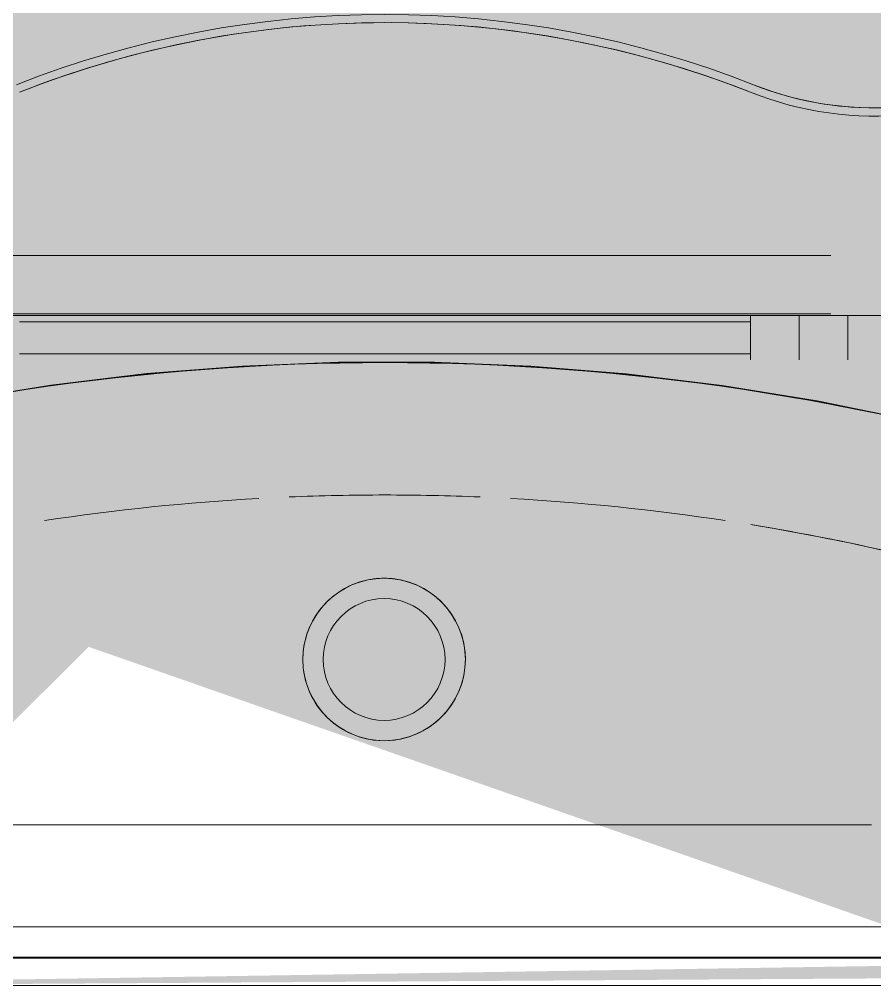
# Model space of a CAD drawing. Header units: metres. Extents: x 149 to 429, y -3 to 162.
# Drawn here: x 367.1331 to 367.3436, y 80.6009 to 80.8391 of the extents above; entities that cross this region are included whole.
import ezdxf

# ---------------------------------------------------------------- set-up
doc = ezdxf.new("R2010")
doc.units = ezdxf.units.M
doc.layers.add('1053_ARQ_BASE_MATADOURO_dwg', color=7, linetype='Continuous', lineweight=5, true_color=0x767676)
for name, color, linetype, lineweight in [('A-EQUIPAMENTOS', 7, 'Continuous', 5), ('A_lay', 7, 'Continuous', 5), ('P-SANR-FIXT', 7, 'Continuous', 5)]:
    doc.layers.add(name, color=color, linetype=linetype, lineweight=lineweight)

# ---------------------------------------------------------------- blocks, each defined once
blk = doc.blocks.new('UT_Bacia com caixa acoplada - UT_Bacia com caixa acoplada-V76-TÉRREO 1_20 - Dependente 2')
at = {"layer": 'P-SANR-FIXT', "color": 9, "true_color": 0xc0c0c0}
for p, q in [((0.1649999999999105, -0.01229811905160714), (-0.1650000000000491, -0.01229811905160714)), ((-0.1649999999999998, -0.01245945945945865), (0.165, -0.01245945945945865)), ((0.165, -0.01249999999999924), (-0.1649999999999998, -0.01249999999999924)), ((-0.1140000000000006, -0.1704400000000009), (-0.1140000000000006, -0.1595600000000009)), ((-0.1140000000000006, -0.1704400000000009), (-0.1140000000000006, -0.1595600000000009)), ((-0.1140000000000006, -0.1595600000000009), (-0.1140000000000006, -0.1704400000000009)), ((-0.1140000000000006, -0.1595600000000009), (-0.1140000000000006, -0.1704400000000009)), ((-0.1020000000000006, -0.1595600000000009), (-0.1020000000000006, -0.1704400000000009)), ((-0.1020000000000006, -0.1595600000000009), (-0.1020000000000006, -0.1704400000000009)), ((-0.1020000000000006, -0.1704400000000009), (-0.1020000000000006, -0.1595600000000009)), ((-0.1020000000000006, -0.1704400000000009), (-0.1020000000000006, -0.1595600000000009)), ((-0.09000000000000057, -0.1704400000000009), (-0.09000000000000057, -0.1595600000000009)), ((-0.09000000000000057, -0.1704400000000009), (-0.09000000000000057, -0.1595600000000009)), ((0.08999999999987558, -0.1610900000000613), (-0.0900000000000142, -0.1610900000000613)), ((-0.09000000000000057, -0.1689100000000008), (-0.09000000000000057, -0.1610900000000008)), ((-0.09000000000000057, -0.1689100000000008), (-0.09000000000000057, -0.1610900000000008)), ((-0.0900000000000142, -0.1689100000001063), (0.08999999999987558, -0.1689100000001063)), ((0.1499999999999312, -0.1704735377196123), (-0.1500000000000699, -0.1704735377196123))]:
    blk.add_line(p, q, dxfattribs=at)
at = {"layer": 'P-SANR-FIXT', "color": 254, "true_color": 0xe0e0e0}
for p, q in [((0.1593938417034995, -0.02000242522442441), (-0.1599357151555971, -0.02000242522442441)), ((-0.1083004234527147, -0.02000242522442441), (-0.1239104824910402, -0.02000242522442441))]:
    blk.add_line(p, q, dxfattribs=at)
at = {"layer": 'P-SANR-FIXT', "color": 254, "true_color": 0xd3d3d3}
for p, q in [((0.1199188116889888, -0.04509459459459393), (-0.1198088111201021, -0.04509459459459392)), ((0.1199188116889889, -0.04509459459459381), (-0.1198088111201021, -0.04509459459459381))]:
    blk.add_line(p, q, dxfattribs=at)
at = {"layer": 'P-SANR-FIXT', "color": 254, "true_color": 0xe9e9e9}
for p, q in [((-0.1198088111201021, -0.04509459459459392), (0.1199188116889888, -0.04509459459459393)), ((-0.1198088111201021, -0.04509459459459381), (0.1199188116889888, -0.04509459459459381))]:
    blk.add_line(p, q, dxfattribs=at)
at = {"layer": 'P-SANR-FIXT', "color": 9, "true_color": 0xc0c0c0, "flags": 128}
blk.add_lwpolyline([(-0.1753658744910288, -0.1325345878290856), (-0.1526089801756771, -0.1390949596619823), (-0.1296079440471254, -0.1447400508452551), (-0.1063995628561836, -0.1494608304373936), (-0.08302096506223279, -0.1532497461980049), (-0.05950955143416977, -0.1561007366701151), (-0.03590293521848034, -0.1580092408771847), (-0.01223888196537009, -0.1589722056196572), (0.01144475088808322, -0.1589880903591926), (0.0351100745814234, -0.1580568696837236), (0.05871922964517835, -0.1561800333476513), (0.0822344464676804, -0.1533605838887754), (0.1056181057181511, -0.1496030318247302), (0.1288327985302734, -0.1449133884373818), (0.1518413863474238, -0.1392991561555126), (0.1746070603376684, -0.1327693165533268), (0.1753658744907516, -0.1325345878290856)], dxfattribs=at)
at = {"layer": 'P-SANR-FIXT', "color": 9, "true_color": 0xc0c0c0}
for centre, radius, start, end in [((0.0002010592212973183, -0.08579894077870352), 0.01999999999999999, 7.060831392849006e-13, 180.0000000000002), ((0.0002010592212985027, -0.08579894077870355), 0.02000000000000002, 5.088887490341627e-13, 180.0000000000002), ((0.0002010592212973183, -0.08579894077870352), 0.01999999999999999, 60.00000000000009, 120), ((0.0002010592212984383, -0.08579894077870355), 0.01999999999999999, 60.00000000000082, 120.0000000000007), ((0.0002010592212974875, -0.08579894077870359), 0.01499999999999998, 6.933609205590465e-13, 180.0000000000001), ((0.000201059221297494, -0.08579894077870359), 0.01500000000000001, 2.099166089765921e-13, 179.9999999999997), ((0.0002010592212973183, -0.08579894077870352), 0.02000000000000001, 164.9999999999998, 179.9999999999998), ((0.0002010592212984383, -0.08579894077870355), 0.01999999999999999, 165.0000000000007, 180.0000000000006), ((0.0002010592212973183, -0.08579894077870352), 0.02000000000000001, 2.480832651541543e-13, 15.00000000000026), ((0.0002010592212984383, -0.08579894077870355), 0.02000000000000002, 9.144094709207615e-13, 15.00000000000091), ((0.0002010592212973183, -0.08579894077870352), 0.01999999999999999, 180.0000000000002, 5.088887490341627e-14), ((0.0002010592212973183, -0.08579894077870352), 0.02000000000000002, 179.9999999999998, 254.9999999999993), ((0.0002010592212984383, -0.08579894077870355), 0.02000000000000001, 180.000000000001, 255.0000000000008), ((0.0002010592212985027, -0.08579894077870355), 0.02000000000000002, 180.0000000000009, 5.088887490341627e-13), ((0.0002010592212974875, -0.08579894077870359), 0.01499999999999998, 180.0000000000001, 5.088887490341627e-14), ((0.000201059221297494, -0.08579894077870359), 0.015, 179.9999999999997, 359.9999999999992), ((0.0002010592212973183, -0.08579894077870352), 0.02000000000000002, 284.9999999999993, 359.9999999999992), ((0.0002010592212984383, -0.08579894077870355), 0.01999999999999999, 285.0000000000007, 9.796108418907631e-13), ((1.624300693947589e-15, 0.4330317257974887), 0.5919690886741391, 252.7728375652484, 287.2271624347505), ((1.658140291738164e-15, 0.4330317257974888), 0.5919285481335987, 252.7728375652481, 287.2271624347501), ((-0.1206777970490052, -0.3029529656485584), 0.08336298384423603, 68.40751325301024, 122.9655480446208), ((-0.1206777970490052, -0.3029529656485584), 0.08136298384423606, 68.40751325301197, 122.9655480446209), ((-0.1206777970490052, -0.3029529656485584), 0.08136298384423607, 68.40751325301035, 119.0225195130003), ((6.728626816130802e-17, 0.001961168904827609), 0.2445634715555092, 248.4075132530095, 291.5924867469886), ((6.728626816130802e-17, 0.001961168904827609), 0.2465634715555092, 248.407513253009, 291.5924867469887)]:
    blk.add_arc(centre, radius, start, end, dxfattribs=at)
at = {"layer": 'P-SANR-FIXT', "color": 254, "true_color": 0xe0e0e0}
for centre, radius, start, end in [((0.0002010592212973183, -0.08579894077870352), 0.02000000000000002, 119.9999999999999, 134.9999999999999), ((0.0002010592212984383, -0.08579894077870355), 0.01999999999999999, 120.0000000000007, 135.0000000000007)]:
    blk.add_arc(centre, radius, start, end, dxfattribs=at)
at = {"layer": 'P-SANR-FIXT', "color": 254, "true_color": 0xd3d3d3}
for centre, radius, start, end in [((0.0002010592212973183, -0.08579894077870352), 0.02, 15.00000000000027, 60.00000000000011), ((0.0002010592212984383, -0.08579894077870355), 0.02000000000000002, 15.00000000000093, 60.0000000000009), ((0.0002010592212973183, -0.08579894077870352), 0.02000000000000002, 134.9999999999999, 164.9999999999998), ((0.0002010592212984383, -0.08579894077870355), 0.01999999999999999, 135.0000000000007, 165.0000000000007), ((1.632760593395233e-15, 0.4330317257974887), 0.559333953539004, 252.7728375652484, 260.7355345524837), ((1.632760593395233e-15, 0.4330317257974887), 0.5593339535390041, 252.772837565248, 260.7355345524833), ((0.0002010592212973183, -0.08579894077870352), 0.02, 254.9999999999993, 284.9999999999993), ((0.0002010592212984383, -0.08579894077870355), 0.02000000000000003, 255.0000000000009, 270.0000000000009), ((0.0002010592212984383, -0.08579894077870355), 0.01999999999999999, 270.0000000000007, 285.0000000000008), ((1.632760593395233e-15, 0.4330317257974887), 0.5593339535390042, 261.3864187826239, 266.8279025545111), ((1.632760593395233e-15, 0.4330317257974887), 0.5593339535390042, 261.3864187826236, 266.8279025545108), ((1.632760593395233e-15, 0.4330317257974887), 0.5593339535390044, 273.1808030002777, 278.613581217375), ((1.632760593395233e-15, 0.4330317257974887), 0.5593339535390044, 273.1808030002773, 278.6135812173746), ((1.632760593395233e-15, 0.4330317257974887), 0.5593339535390043, 267.598033636466, 272.413791988094), ((1.632760593395233e-15, 0.4330317257974887), 0.5593339535390042, 267.5980336364657, 269.9999999999991), ((1.632760593395233e-15, 0.4330317257974887), 0.559333953539004, 269.9999999999991, 272.4137919880936), ((-0.1206777970490052, -0.3029529656485584), 0.08336298384423604, 68.40751325301059, 122.9655480446205), ((6.728626816130802e-17, 0.001961168904827609), 0.2445634715555093, 248.4075132530101, 280.7962433734944), ((6.728626816130802e-17, 0.001961168904827609), 0.2445634715555092, 280.7962433734944, 291.5924867469892), ((6.728626816130802e-17, 0.001961168904827609), 0.2465634715555092, 248.4075132530093, 291.5924867469886)]:
    blk.add_arc(centre, radius, start, end, dxfattribs=at)
at = {"layer": 'P-SANR-FIXT', "color": 254, "true_color": 0xe9e9e9}
for radius, start, end in [(0.5593339535390046, 253.3742541841821, 260.7355345524841), (0.5593339535390046, 253.3742541841818, 260.7355345524837), (0.5593339535390044, 261.3864187826243, 266.8279025545115), (0.5593339535390045, 261.3864187826239, 266.8279025545111), (0.5593339535390043, 273.1808030002781, 278.6135812173753), (0.5593339535390043, 273.1808030002778, 278.613581217375), (0.5593339535390043, 267.5980336364664, 272.4137919880944), (0.5593339535390043, 267.598033636466, 272.413791988094)]:
    blk.add_arc((1.632760593395233e-15, 0.4330317257974887), radius, start, end, dxfattribs=at)
blk = doc.blocks.new('1053_ARQ_BASE_MATADOURO_dwg_acoplada-V63-TÉRREO 1_20 - Dependente 2')
at = {"layer": 'A-EQUIPAMENTOS', "true_color": 0xe2e2e2}
h = blk.add_hatch(color=254, dxfattribs=at)
h.paths.add_polyline_path([(-0.1885099766816584, -0.005489823801605598), (0.1997696623149517, -0.01155423242101024), (0.1898451445145063, -0.4911843262678071), (0.1579562819842104, -0.5759980345191025), (0.08918642130618028, -0.637283153785411), (-0.006446491417723883, -0.6651840097119548), (-0.05176956093207882, -0.6517116097248138), (-0.1284281855669982, -0.6100820417830288), (-0.17979859461333, -0.5348199006636029), (-0.200243405481664, -0.4708895570777597), (-0.1892933772916768, -0.005489823940559108)])
h.paths.add_polyline_path([(-0.1568787479348426, -0.005489818191695485), (-0.07291135219873213, -0.08890039078504343), (0.159935715515698, -0.007519164170919794), (-0.02455669331187419, -0.006337376548735302)])
at = {"layer": 'A-EQUIPAMENTOS', "color": 254, "true_color": 0xd5d5d5}
blk.add_line((-0.1097812433311254, -0.1852646749122961), (-0.02455666162118723, -0.1852646749122961), dxfattribs=at)
at = {"layer": 'A-EQUIPAMENTOS', "color": 253, "true_color": 0xaaaaaa, "flags": 128}
blk.add_lwpolyline([(-0.2002302526214302, -0.4897107035870079), (-0.2002302526214302, -0.127846069293479), (-0.2043315815942573, -0.127846069293479), (-0.2043315815941187, -0.0950354375113473), (-0.2002302526214302, -0.0950354375113473), (-0.2002302526214302, -0.005489754939226077), (-0.1758182758470433, -0.005489754939226077), (-0.1743064813424491, -0.005489754939156774), (-0.1722558168559663, -0.005489754939226077), (-0.1700770061750111, -0.005489754939226077), (-0.162686049252934, -0.005489754939226077), (2.772139851003885e-13, -0.005489754939156774), (0.1640531589110051, -0.005489754939156774), (0.1715111766027952, -0.005489754939156774), (0.1977190828922732, -0.005489754939226077), (0.1997697473786175, -0.005489754939156774), (0.1997697473786175, -0.007251202221353378), (0.1997697473784789, -0.009217759092058441), (0.1997697473784789, -0.04729899475628427)], dxfattribs=at)
at = {"layer": 'A-EQUIPAMENTOS', "color": 254, "true_color": 0xd5d5d5, "flags": 128}
for points in [[(-0.10978124587692, -0.1709100235074706), (-0.02426911381684513, -0.1709100235075399), (-0.0002302526214756654, -0.1709100235075399), (0.02380860857403241, -0.1709100235075399), (0.1097813045527251, -0.1709100235075399)], [(-0.02455666162118723, -0.1852646749122961), (-0.0002302526214756654, -0.1852646749122961), (0.0240961563782359, -0.1852646749122961), (0.1097813070985198, -0.1852646749122268)]]:
    blk.add_lwpolyline(points, dxfattribs=at)
blk = doc.blocks.new('1053_ARQ_BASE_MATADOURO_dwg_arq geral tgov-4039641-TÉRREO 1_20 - Dependente 2')
at = {"layer": 'A_lay', "true_color": 0xaaaaaa}
h = blk.add_hatch(dxfattribs=at)
h.set_pattern_fill('FP_9', color=253, style=0, pattern_type=2)
h.set_pattern_definition([(90, (-0.43, 0), (-0.6125, 3.750480822388769e-17), []), (180, (-0.43, 0), (-7.500961644777538e-17, -0.6125), [])])
h.paths.add_polyline_path([(30.4513509166427, -2.584848022531796), (30.76345195283875, -2.572539985487816), (30.74766419509216, -2.56639204733063), (30.52698531870255, -2.509715163616725), (30.45341526835971, -2.582797365262926)])
h.paths.add_polyline_path([(28.84005279478149, -2.59033772349344), (28.85218803857883, -2.516827276375447), (28.85640653630255, -2.59033772349344), (29.24822966556529, -2.585054363854047), (29.24822966556529, -1.360337723046469), (28.81753133192499, -1.778167526117069), (28.80982346122629, -1.77045965567223), (29.24822966556529, -1.340337723493481), (29.548229665612, -1.346195587888225), (29.548229665612, -1.360337723046469), (29.26822966558392, -1.360337723046469), (29.26822966558392, -2.59033772349344), (30.14822966558857, -2.585054363854047), (30.14822966558857, -1.360337723046469), (29.72396559687327, -1.784601790830335), (29.70982346124958, -1.77045965567216), (30.14822966558857, -1.340337723493481), (30.26237180118916, -1.346195587888225), (30.60799929485006, -1.707674874692755), (30.60178305616138, -1.713891113176791), (30.24822966742794, -1.360337724909001), (30.16822966560735, -1.360337723046469), (30.16822966560735, -2.59033772349344), (30.40799939607493, -2.567311155746524), (30.41820388118721, -2.097990869709822), (30.44981277353374, -2.014339805767777), (30.51858262361734, -1.953054674613424), (30.6159251917852, -1.92608732079235), (30.65405675880381, -1.936538020983749), (30.73619727469576, -1.980255793894752), (30.78756765724958, -2.055517881236398), (30.8079993258169, -2.119387744141662), (30.80799941195616, -2.578783549192837), (31.04720073472719, -2.580063141882273), (31.04720073472719, -1.360337724909001), (30.84822966554191, -1.360337724909001), (30.84822966554219, -1.340337725356221), (30.86822966556069, -1.340337725356151), (30.86822966556069, -0.9803377259521047), (30.59822966554194, -0.7203377243129975), (30.59822963857414, 0.7096622213723146), (28.44822966563519, 0.7096622213723146), (28.44822966563519, -0.5203377231953855), (29.74655514128967, -0.5203377231953855), (29.74655514128967, -0.5403377227483734), (28.44822966749779, -0.5403377246110435), (28.44822966563519, -1.340337723493481), (28.64822966558857, -1.346195587888225), (28.64822966558857, -1.360337723046469), (28.44822966563519, -1.360337723046469), (28.44822966563519, -2.59033772349344), (28.79899954142273, -2.59033772349344)])
h.paths.add_polyline_path([(29.54930888942905, -2.584847933124742), (29.86140999629498, -2.572539986336298), (29.84562216787893, -2.566391957923714), (29.62494320148543, -2.509715163616725), (29.55137324114606, -2.58279727585601)])
h.paths.add_polyline_path([(29.26822966558392, -2.59033772349344), (29.50595736886143, -2.567318658696122), (29.51616185384965, -2.097990780334994), (29.54777074620366, -2.014339716360792), (29.62071925317534, -1.944875145602598), (29.70158275586148, -1.924894119494893), (29.75214450561579, -1.931542100207899), (29.86414381805065, -2.014339660960686), (29.90595729860339, -2.119235540060743), (29.90595738474265, -2.578778931919334), (29.81017670915612, -2.58484800406581), (29.49084715229703, -2.585989805785099)])
h.paths.add_polyline_path([(31.04719118318087, -2.590328172319552), (31.04720073472719, -2.590288235776477), (30.84679795570205, -2.585054363854047)])
h.paths.add_polyline_path([(28.84822966554389, -2.447849694611305), (28.84005279479327, -2.336813848257707), (28.84822966554376, -2.28836770349265), (28.8564065362916, -2.305361665785236), (28.85218803857883, -2.423314251042582)])
h.paths.add_polyline_path([(28.84005279478814, -2.305361665785236), (28.80982346122629, -2.292867857046058), (28.83455464315104, -2.301346700123581)])
h.paths.add_polyline_path([(28.90886239910491, -2.222328155429888), (28.86407571375957, -2.180331684099778), (28.8974597896613, -2.202349331300923), (28.90599017772412, -2.21624155410324)])
at = {"extrusion": (0, 0, -1), "zscale": -1, "rotation": 179.9999898619997}
blk.add_blockref('1053_ARQ_BASE_MATADOURO_dwg_acoplada-V63-TÉRREO 1_20 - Dependente 2', (-30.60822966555132, -2.590337812900741), dxfattribs=at)
blk = doc.blocks.new('1053_ARQ_BASE_MATADOURO_dwg-3625622-TÉRREO 1_20 - Dependente 2')
blk.add_blockref('1053_ARQ_BASE_MATADOURO_dwg_arq geral tgov-4039641-TÉRREO 1_20 - Dependente 2', (130.2097949645677, 83.1860339743535))

msp = doc.modelspace()

# ---------------------------------------------------------------- block references
at = {"layer": '1053_ARQ_BASE_MATADOURO_dwg', "color": 253, "true_color": 0xaaaaaa}
msp.add_blockref('1053_ARQ_BASE_MATADOURO_dwg-3625622-TÉRREO 1_20 - Dependente 2', (206.4050371545499, 0), dxfattribs=at)
at = {"layer": 'P-SANR-FIXT', "color": 9, "true_color": 0xc0c0c0, "rotation": 180}
msp.add_blockref('UT_Bacia com caixa acoplada - UT_Bacia com caixa acoplada-V76-TÉRREO 1_20 - Dependente 2', (367.2230617836954, 80.59569625085973), dxfattribs=at)

doc.saveas('drawing.dxf')
